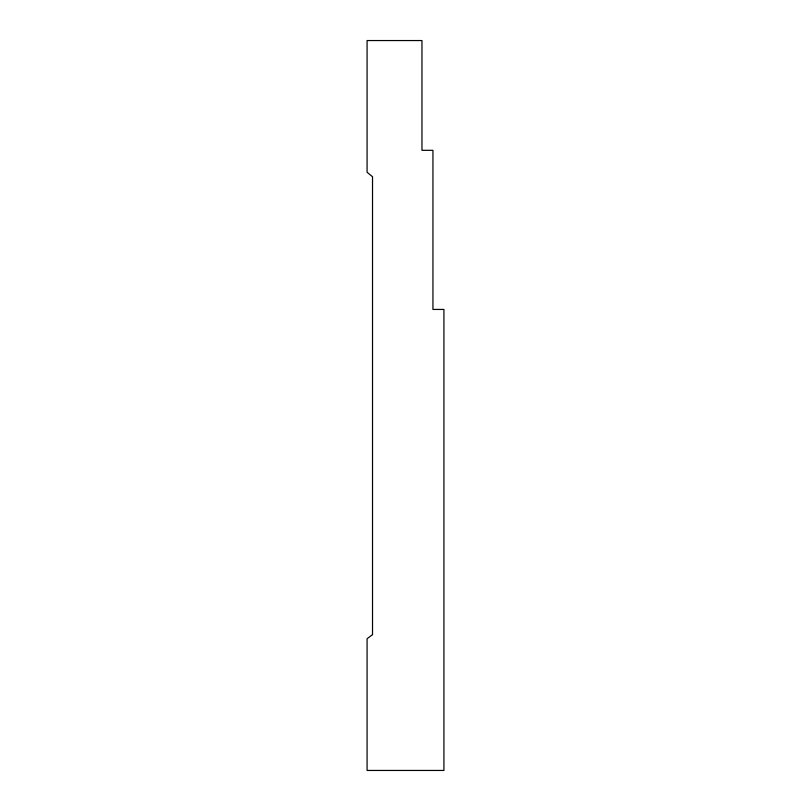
<?xml version="1.0" encoding="UTF-8"?>
<svg xmlns="http://www.w3.org/2000/svg" width="811" height="811" viewBox="0 0 811 811"><rect width="100%" height="100%" fill="white"/><g stroke="black" fill="none" stroke-linecap="round" stroke-linejoin="round"><path stroke-width="1.22" d="M372.523 634.618L367.079 638.733L367.079 770.45L443.921 770.45L443.921 309.437L432.942 309.437L432.942 150.319L421.963 150.319L421.963 40.55L367.079 40.55L367.079 172.267L372.523 176.727L372.523 634.618"/></g></svg>
